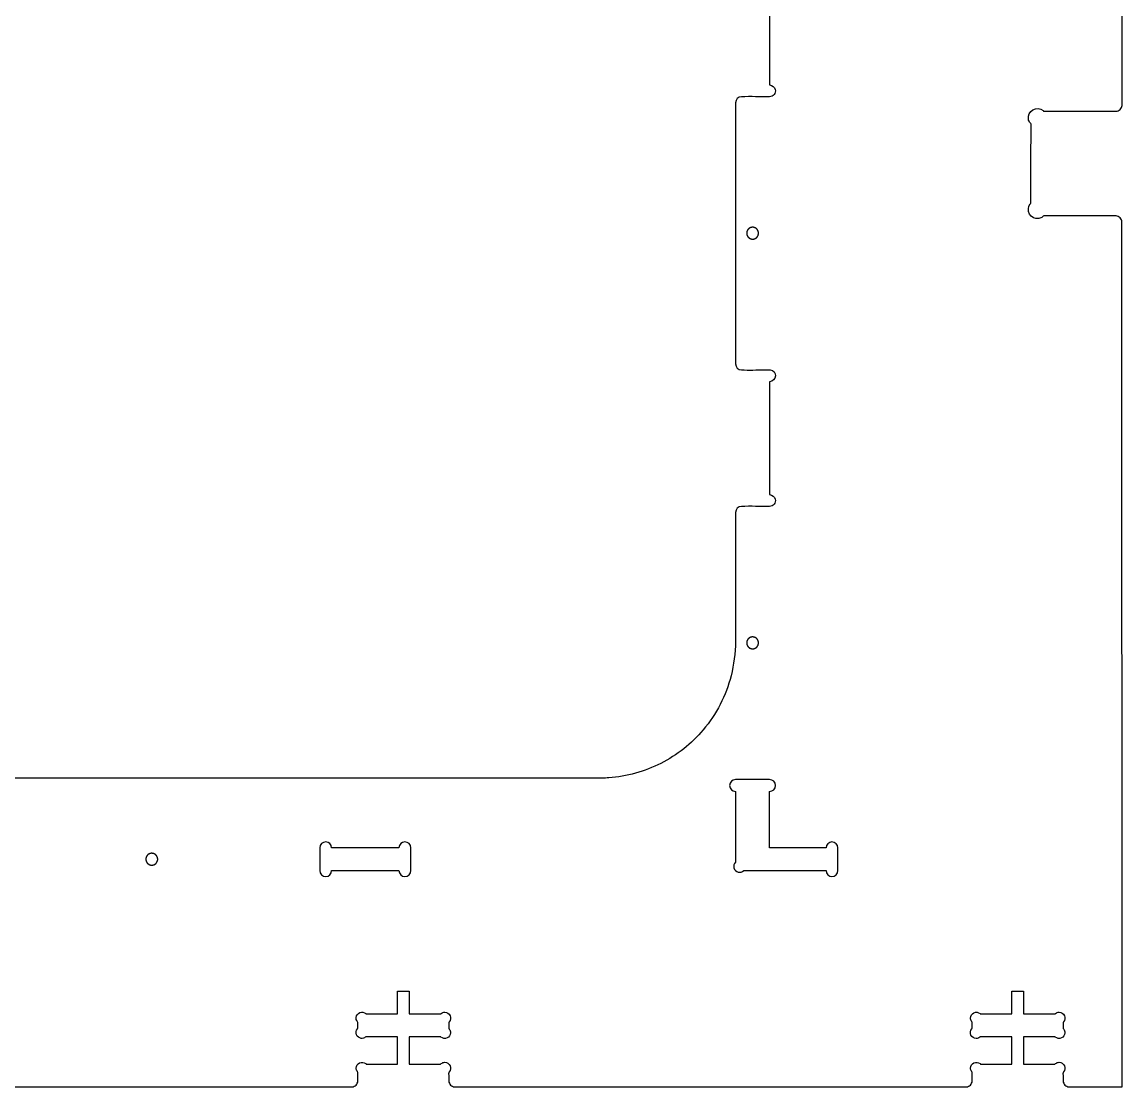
# Model space of a CAD drawing. Extents: x 1.2 to 94.3, y 0.6 to 47.4.
# Drawn here: x 70.11 to 94.28, y 0.61 to 24 of the extents above; entities that cross this region are included whole.
import ezdxf

# ---------------------------------------------------------------- set-up
doc = ezdxf.new("R2010")
doc.units = 0
doc.layers.add('SCREW_LOCATION_MARKERS', color=1, linetype='CONTINUOUS')
doc.layers.add('THRUCUT_ENDWALL', color=18, linetype='CONTINUOUS')

msp = doc.modelspace()

# ---------------------------------------------------------------- linework, layer by layer
at = {"layer": 'SCREW_LOCATION_MARKERS'}
for points in [[(86.161, 19.494), (86.16, 19.494), (86.158, 19.494), (86.157, 19.494), (86.155, 19.494), (86.154, 19.494), (86.152, 19.494), (86.151, 19.494), (86.149, 19.493), (86.148, 19.493), (86.147, 19.493), (86.145, 19.493), (86.144, 19.493), (86.142, 19.493), (86.141, 19.492), (86.139, 19.492), (86.138, 19.492), (86.136, 19.492), (86.134, 19.491), (86.133, 19.491), (86.131, 19.491), (86.13, 19.49), (86.128, 19.49), (86.127, 19.489), (86.125, 19.489), (86.124, 19.489), (86.122, 19.488), (86.121, 19.488), (86.119, 19.487), (86.118, 19.487), (86.116, 19.486), (86.115, 19.485), (86.113, 19.485), (86.112, 19.484), (86.11, 19.484), (86.109, 19.483), (86.107, 19.482), (86.106, 19.482), (86.105, 19.481), (86.104, 19.481), (86.104, 19.481), (86.103, 19.48), (86.102, 19.48), (86.101, 19.479), (86.101, 19.479), (86.1, 19.479), (86.099, 19.478), (86.099, 19.478), (86.098, 19.478), (86.097, 19.477), (86.096, 19.477), (86.096, 19.476), (86.095, 19.476), (86.094, 19.475), (86.094, 19.475), (86.093, 19.475), (86.092, 19.474), (86.091, 19.474), (86.091, 19.473), (86.09, 19.473), (86.089, 19.472), (86.089, 19.472), (86.088, 19.471), (86.087, 19.471), (86.087, 19.47), (86.086, 19.47), (86.085, 19.469), (86.085, 19.469), (86.084, 19.469), (86.083, 19.468), (86.083, 19.468), (86.082, 19.467), (86.081, 19.466), (86.081, 19.466), (86.08, 19.465), (86.079, 19.465), (86.079, 19.464), (86.078, 19.464), (86.077, 19.463), (86.077, 19.463), (86.076, 19.462), (86.075, 19.462), (86.075, 19.461), (86.074, 19.461), (86.074, 19.46), (86.073, 19.459), (86.072, 19.459), (86.072, 19.458), (86.071, 19.458), (86.07, 19.457), (86.07, 19.457), (86.069, 19.456), (86.069, 19.455), (86.068, 19.455), (86.067, 19.454), (86.067, 19.454), (86.066, 19.453), (86.066, 19.452), (86.065, 19.452), (86.065, 19.451), (86.064, 19.45), (86.063, 19.45), (86.063, 19.449), (86.062, 19.449), (86.062, 19.448), (86.061, 19.447), (86.061, 19.447), (86.06, 19.446), (86.06, 19.445), (86.059, 19.445), (86.059, 19.444), (86.058, 19.443), (86.058, 19.443), (86.057, 19.442), (86.057, 19.441), (86.056, 19.441), (86.056, 19.44), (86.055, 19.439), (86.055, 19.439), (86.054, 19.438), (86.054, 19.437), (86.053, 19.437), (86.053, 19.436), (86.052, 19.435), (86.052, 19.434), (86.051, 19.434), (86.051, 19.433), (86.051, 19.432), (86.05, 19.432), (86.05, 19.431), (86.049, 19.43), (86.049, 19.429), (86.048, 19.429), (86.048, 19.428), (86.048, 19.427), (86.047, 19.427), (86.047, 19.426), (86.046, 19.425), (86.046, 19.424), (86.046, 19.424), (86.045, 19.423), (86.045, 19.422), (86.045, 19.422), (86.044, 19.421), (86.044, 19.42), (86.044, 19.419), (86.043, 19.418), (86.042, 19.416), (86.042, 19.415), (86.041, 19.413), (86.04, 19.412), (86.04, 19.41), (86.039, 19.409), (86.039, 19.407), (86.038, 19.406), (86.038, 19.404), (86.037, 19.403), (86.037, 19.401), (86.036, 19.4), (86.036, 19.398), (86.035, 19.397), (86.035, 19.395), (86.035, 19.394), (86.034, 19.392), (86.034, 19.391), (86.034, 19.389), (86.033, 19.388), (86.033, 19.386), (86.033, 19.385), (86.033, 19.383), (86.032, 19.382), (86.032, 19.38), (86.032, 19.379), (86.032, 19.377), (86.032, 19.376), (86.032, 19.374), (86.031, 19.373), (86.031, 19.371), (86.031, 19.37), (86.031, 19.368), (86.031, 19.367), (86.031, 19.365), (86.031, 19.364), (86.031, 19.363), (86.031, 19.361), (86.031, 19.36), (86.031, 19.358), (86.031, 19.357), (86.031, 19.355), (86.032, 19.354), (86.032, 19.352), (86.032, 19.351), (86.032, 19.349), (86.032, 19.348), (86.032, 19.346), (86.033, 19.345), (86.033, 19.343), (86.033, 19.342), (86.033, 19.34), (86.034, 19.339), (86.034, 19.337), (86.034, 19.336), (86.035, 19.334), (86.035, 19.333), (86.035, 19.331), (86.036, 19.33), (86.036, 19.328), (86.037, 19.327), (86.037, 19.325), (86.038, 19.324), (86.038, 19.322), (86.039, 19.321), (86.039, 19.319), (86.04, 19.318), (86.04, 19.316), (86.041, 19.315), (86.042, 19.313), (86.042, 19.312), (86.043, 19.31), (86.044, 19.309), (86.044, 19.308), (86.044, 19.307), (86.045, 19.306), (86.045, 19.306), (86.045, 19.305), (86.046, 19.304), (86.046, 19.304), (86.046, 19.303), (86.047, 19.302), (86.047, 19.301), (86.048, 19.301), (86.048, 19.3), (86.048, 19.299), (86.049, 19.299), (86.049, 19.298), (86.05, 19.297), (86.05, 19.296), (86.051, 19.296), (86.051, 19.295), (86.051, 19.294), (86.052, 19.294), (86.052, 19.293), (86.053, 19.292), (86.053, 19.291), (86.054, 19.291), (86.054, 19.29), (86.055, 19.289), (86.055, 19.289), (86.056, 19.288), (86.056, 19.287), (86.057, 19.287), (86.057, 19.286), (86.058, 19.285), (86.058, 19.285), (86.059, 19.284), (86.059, 19.283), (86.06, 19.283), (86.06, 19.282), (86.061, 19.281), (86.061, 19.281), (86.062, 19.28), (86.062, 19.279), (86.063, 19.279), (86.063, 19.278), (86.064, 19.278), (86.065, 19.277), (86.065, 19.276), (86.066, 19.276), (86.066, 19.275), (86.067, 19.274), (86.067, 19.274), (86.068, 19.273), (86.069, 19.273), (86.069, 19.272), (86.07, 19.271), (86.07, 19.271), (86.071, 19.27), (86.072, 19.27), (86.072, 19.269), (86.073, 19.269), (86.074, 19.268), (86.074, 19.267), (86.075, 19.267), (86.075, 19.266), (86.076, 19.266), (86.077, 19.265), (86.077, 19.265), (86.078, 19.264), (86.079, 19.264), (86.079, 19.263), (86.08, 19.263), (86.081, 19.262), (86.081, 19.261), (86.082, 19.261), (86.083, 19.26), (86.083, 19.26), (86.084, 19.259), (86.085, 19.259), (86.085, 19.258), (86.086, 19.258), (86.087, 19.258), (86.087, 19.257), (86.088, 19.257), (86.089, 19.256), (86.089, 19.256), (86.09, 19.255), (86.091, 19.255), (86.091, 19.254), (86.092, 19.254), (86.093, 19.253), (86.094, 19.253), (86.094, 19.253), (86.095, 19.252), (86.096, 19.252), (86.096, 19.251), (86.097, 19.251), (86.098, 19.25), (86.099, 19.25), (86.099, 19.25), (86.1, 19.249), (86.101, 19.249), (86.101, 19.249), (86.102, 19.248), (86.103, 19.248), (86.104, 19.247), (86.104, 19.247), (86.105, 19.247), (86.106, 19.246), (86.107, 19.246), (86.109, 19.245), (86.11, 19.244), (86.112, 19.244), (86.113, 19.243), (86.115, 19.243), (86.116, 19.242), (86.118, 19.241), (86.119, 19.241), (86.121, 19.24), (86.122, 19.24), (86.124, 19.239), (86.125, 19.239), (86.127, 19.239), (86.128, 19.238), (86.13, 19.238), (86.131, 19.237), (86.133, 19.237), (86.134, 19.237), (86.136, 19.236), (86.138, 19.236), (86.139, 19.236), (86.141, 19.236), (86.142, 19.235), (86.144, 19.235), (86.145, 19.235), (86.147, 19.235), (86.148, 19.235), (86.149, 19.235), (86.151, 19.234), (86.152, 19.234), (86.154, 19.234), (86.155, 19.234), (86.157, 19.234), (86.158, 19.234), (86.16, 19.234), (86.161, 19.234), (86.163, 19.234), (86.164, 19.234), (86.166, 19.234), (86.167, 19.234), (86.168, 19.234), (86.17, 19.234), (86.171, 19.234), (86.173, 19.235), (86.174, 19.235), (86.176, 19.235), (86.177, 19.235), (86.179, 19.235), (86.18, 19.235), (86.182, 19.236), (86.183, 19.236), (86.185, 19.236), (86.186, 19.236), (86.188, 19.237), (86.189, 19.237), (86.191, 19.237), (86.192, 19.238), (86.194, 19.238), (86.195, 19.239), (86.197, 19.239), (86.198, 19.239), (86.2, 19.24), (86.201, 19.24), (86.203, 19.241), (86.205, 19.241), (86.206, 19.242), (86.208, 19.243), (86.209, 19.243), (86.211, 19.244), (86.212, 19.244), (86.214, 19.245), (86.215, 19.246), (86.216, 19.246), (86.217, 19.247), (86.218, 19.247), (86.219, 19.247), (86.219, 19.248), (86.22, 19.248), (86.221, 19.249), (86.222, 19.249), (86.222, 19.249), (86.223, 19.25), (86.224, 19.25), (86.225, 19.25), (86.225, 19.251), (86.226, 19.251), (86.227, 19.252), (86.227, 19.252), (86.228, 19.253), (86.229, 19.253), (86.229, 19.253), (86.23, 19.254), (86.231, 19.254), (86.232, 19.255), (86.232, 19.255), (86.233, 19.256), (86.234, 19.256), (86.234, 19.257), (86.235, 19.257), (86.236, 19.258), (86.236, 19.258), (86.237, 19.258), (86.238, 19.259), (86.238, 19.259), (86.239, 19.26), (86.24, 19.26), (86.24, 19.261), (86.241, 19.261), (86.242, 19.262), (86.242, 19.263), (86.243, 19.263), (86.244, 19.264), (86.244, 19.264), (86.245, 19.265), (86.246, 19.265), (86.246, 19.266), (86.247, 19.266), (86.248, 19.267), (86.248, 19.267), (86.249, 19.268), (86.249, 19.269), (86.25, 19.269), (86.251, 19.27), (86.251, 19.27), (86.252, 19.271), (86.252, 19.271), (86.253, 19.272), (86.254, 19.273), (86.254, 19.273), (86.255, 19.274), (86.255, 19.274), (86.256, 19.275), (86.257, 19.276), (86.257, 19.276), (86.258, 19.277), (86.258, 19.278), (86.259, 19.278), (86.259, 19.279), (86.26, 19.279), (86.26, 19.28), (86.261, 19.281), (86.262, 19.281), (86.262, 19.282), (86.263, 19.283), (86.263, 19.283), (86.264, 19.284), (86.264, 19.285), (86.265, 19.285), (86.265, 19.286), (86.266, 19.287), (86.266, 19.287), (86.267, 19.288), (86.267, 19.289), (86.268, 19.289), (86.268, 19.29), (86.269, 19.291), (86.269, 19.291), (86.27, 19.292), (86.27, 19.293), (86.27, 19.294), (86.271, 19.294), (86.271, 19.295), (86.272, 19.296), (86.272, 19.296), (86.273, 19.297), (86.273, 19.298), (86.273, 19.299), (86.274, 19.299), (86.274, 19.3), (86.275, 19.301), (86.275, 19.301), (86.275, 19.302), (86.276, 19.303), (86.276, 19.304), (86.277, 19.304), (86.277, 19.305), (86.277, 19.306), (86.278, 19.306), (86.278, 19.307), (86.278, 19.308), (86.279, 19.309), (86.28, 19.31), (86.28, 19.312), (86.281, 19.313), (86.281, 19.315), (86.282, 19.316), (86.283, 19.318), (86.283, 19.319), (86.284, 19.321), (86.284, 19.322), (86.285, 19.324), (86.285, 19.325), (86.286, 19.327), (86.286, 19.328), (86.287, 19.33), (86.287, 19.331), (86.287, 19.333), (86.288, 19.334), (86.288, 19.336), (86.288, 19.337), (86.289, 19.339), (86.289, 19.34), (86.289, 19.342), (86.29, 19.343), (86.29, 19.345), (86.29, 19.346), (86.29, 19.348), (86.29, 19.349), (86.29, 19.351), (86.291, 19.352), (86.291, 19.354), (86.291, 19.355), (86.291, 19.357), (86.291, 19.358), (86.291, 19.36), (86.291, 19.361), (86.291, 19.363), (86.291, 19.364), (86.291, 19.365), (86.291, 19.367), (86.291, 19.368), (86.291, 19.37), (86.291, 19.371), (86.291, 19.373), (86.291, 19.374), (86.291, 19.376), (86.29, 19.377), (86.29, 19.379), (86.29, 19.38), (86.29, 19.382), (86.29, 19.383), (86.29, 19.385), (86.289, 19.386), (86.289, 19.388), (86.289, 19.389), (86.288, 19.391), (86.288, 19.392), (86.288, 19.394), (86.287, 19.395), (86.287, 19.397), (86.287, 19.398), (86.286, 19.4), (86.286, 19.401), (86.285, 19.403), (86.285, 19.404), (86.284, 19.406), (86.284, 19.407), (86.283, 19.409), (86.283, 19.41), (86.282, 19.412), (86.281, 19.413), (86.281, 19.415), (86.28, 19.416), (86.28, 19.418), (86.279, 19.419), (86.278, 19.42), (86.278, 19.421), (86.278, 19.422), (86.277, 19.422), (86.277, 19.423), (86.277, 19.424), (86.276, 19.424), (86.276, 19.425), (86.275, 19.426), (86.275, 19.427), (86.275, 19.427), (86.274, 19.428), (86.274, 19.429), (86.273, 19.429), (86.273, 19.43), (86.273, 19.431), (86.272, 19.432), (86.272, 19.432), (86.271, 19.433), (86.271, 19.434), (86.27, 19.434), (86.27, 19.435), (86.27, 19.436), (86.269, 19.437), (86.269, 19.437), (86.268, 19.438), (86.268, 19.439), (86.267, 19.439), (86.267, 19.44), (86.266, 19.441), (86.266, 19.441), (86.265, 19.442), (86.265, 19.443), (86.264, 19.443), (86.264, 19.444), (86.263, 19.445), (86.263, 19.445), (86.262, 19.446), (86.262, 19.447), (86.261, 19.447), (86.26, 19.448), (86.26, 19.449), (86.259, 19.449), (86.259, 19.45), (86.258, 19.45), (86.258, 19.451), (86.257, 19.452), (86.257, 19.452), (86.256, 19.453), (86.255, 19.454), (86.255, 19.454), (86.254, 19.455), (86.254, 19.455), (86.253, 19.456), (86.252, 19.457), (86.252, 19.457), (86.251, 19.458), (86.251, 19.458), (86.25, 19.459), (86.249, 19.459), (86.249, 19.46), (86.248, 19.461), (86.248, 19.461), (86.247, 19.462), (86.246, 19.462), (86.246, 19.463), (86.245, 19.463), (86.244, 19.464), (86.244, 19.464), (86.243, 19.465), (86.242, 19.465), (86.242, 19.466), (86.241, 19.466), (86.24, 19.467), (86.24, 19.468), (86.239, 19.468), (86.238, 19.469), (86.238, 19.469), (86.237, 19.469), (86.236, 19.47), (86.236, 19.47), (86.235, 19.471), (86.234, 19.471), (86.234, 19.472), (86.233, 19.472), (86.232, 19.473), (86.232, 19.473), (86.231, 19.474), (86.23, 19.474), (86.229, 19.475), (86.229, 19.475), (86.228, 19.475), (86.227, 19.476), (86.227, 19.476), (86.226, 19.477), (86.225, 19.477), (86.225, 19.478), (86.224, 19.478), (86.223, 19.478), (86.222, 19.479), (86.222, 19.479), (86.221, 19.479), (86.22, 19.48), (86.219, 19.48), (86.219, 19.481), (86.218, 19.481), (86.217, 19.481), (86.216, 19.482), (86.215, 19.482), (86.214, 19.483), (86.212, 19.484), (86.211, 19.484), (86.209, 19.485), (86.208, 19.485), (86.206, 19.486), (86.205, 19.487), (86.203, 19.487), (86.201, 19.488), (86.2, 19.488), (86.198, 19.489), (86.197, 19.489), (86.195, 19.489), (86.194, 19.49), (86.192, 19.49), (86.191, 19.491), (86.189, 19.491), (86.188, 19.491), (86.186, 19.492), (86.185, 19.492), (86.183, 19.492), (86.182, 19.492), (86.18, 19.493), (86.179, 19.493), (86.177, 19.493), (86.176, 19.493), (86.174, 19.493), (86.173, 19.493), (86.171, 19.494), (86.17, 19.494), (86.168, 19.494), (86.167, 19.494), (86.166, 19.494), (86.164, 19.494), (86.163, 19.494)], [(86.161, 10.496), (86.16, 10.496), (86.158, 10.496), (86.157, 10.496), (86.155, 10.496), (86.154, 10.495), (86.152, 10.495), (86.151, 10.495), (86.149, 10.495), (86.148, 10.495), (86.147, 10.495), (86.145, 10.495), (86.144, 10.494), (86.142, 10.494), (86.141, 10.494), (86.139, 10.494), (86.138, 10.493), (86.136, 10.493), (86.134, 10.493), (86.133, 10.493), (86.131, 10.492), (86.13, 10.492), (86.128, 10.491), (86.127, 10.491), (86.125, 10.491), (86.124, 10.49), (86.122, 10.49), (86.121, 10.489), (86.119, 10.489), (86.118, 10.488), (86.116, 10.488), (86.115, 10.487), (86.113, 10.487), (86.112, 10.486), (86.11, 10.485), (86.109, 10.485), (86.107, 10.484), (86.106, 10.483), (86.105, 10.483), (86.104, 10.483), (86.104, 10.482), (86.103, 10.482), (86.102, 10.482), (86.101, 10.481), (86.101, 10.481), (86.1, 10.48), (86.099, 10.48), (86.099, 10.48), (86.098, 10.479), (86.097, 10.479), (86.096, 10.478), (86.096, 10.478), (86.095, 10.478), (86.094, 10.477), (86.094, 10.477), (86.093, 10.476), (86.092, 10.476), (86.091, 10.475), (86.091, 10.475), (86.09, 10.474), (86.089, 10.474), (86.089, 10.474), (86.088, 10.473), (86.087, 10.473), (86.087, 10.472), (86.086, 10.472), (86.085, 10.471), (86.085, 10.471), (86.084, 10.47), (86.083, 10.47), (86.083, 10.469), (86.082, 10.469), (86.081, 10.468), (86.081, 10.468), (86.08, 10.467), (86.079, 10.467), (86.079, 10.466), (86.078, 10.466), (86.077, 10.465), (86.077, 10.464), (86.076, 10.464), (86.075, 10.463), (86.075, 10.463), (86.074, 10.462), (86.074, 10.462), (86.073, 10.461), (86.072, 10.46), (86.072, 10.46), (86.071, 10.459), (86.07, 10.459), (86.07, 10.458), (86.069, 10.458), (86.069, 10.457), (86.068, 10.456), (86.067, 10.456), (86.067, 10.455), (86.066, 10.455), (86.066, 10.454), (86.065, 10.453), (86.065, 10.453), (86.064, 10.452), (86.063, 10.451), (86.063, 10.451), (86.062, 10.45), (86.062, 10.45), (86.061, 10.449), (86.061, 10.448), (86.06, 10.448), (86.06, 10.447), (86.059, 10.446), (86.059, 10.446), (86.058, 10.445), (86.058, 10.444), (86.057, 10.444), (86.057, 10.443), (86.056, 10.442), (86.056, 10.442), (86.055, 10.441), (86.055, 10.44), (86.054, 10.44), (86.054, 10.439), (86.053, 10.438), (86.053, 10.437), (86.052, 10.437), (86.052, 10.436), (86.051, 10.435), (86.051, 10.435), (86.051, 10.434), (86.05, 10.433), (86.05, 10.433), (86.049, 10.432), (86.049, 10.431), (86.048, 10.43), (86.048, 10.43), (86.048, 10.429), (86.047, 10.428), (86.047, 10.428), (86.046, 10.427), (86.046, 10.426), (86.046, 10.425), (86.045, 10.425), (86.045, 10.424), (86.045, 10.423), (86.044, 10.422), (86.044, 10.422), (86.044, 10.421), (86.043, 10.419), (86.042, 10.418), (86.042, 10.416), (86.041, 10.415), (86.04, 10.414), (86.04, 10.412), (86.039, 10.41), (86.039, 10.409), (86.038, 10.407), (86.038, 10.406), (86.037, 10.404), (86.037, 10.403), (86.036, 10.401), (86.036, 10.4), (86.035, 10.398), (86.035, 10.397), (86.035, 10.395), (86.034, 10.394), (86.034, 10.392), (86.034, 10.391), (86.033, 10.389), (86.033, 10.388), (86.033, 10.386), (86.033, 10.385), (86.032, 10.383), (86.032, 10.382), (86.032, 10.38), (86.032, 10.379), (86.032, 10.377), (86.032, 10.376), (86.031, 10.374), (86.031, 10.373), (86.031, 10.371), (86.031, 10.37), (86.031, 10.369), (86.031, 10.367), (86.031, 10.366), (86.031, 10.364), (86.031, 10.363), (86.031, 10.361), (86.031, 10.36), (86.031, 10.358), (86.031, 10.357), (86.032, 10.355), (86.032, 10.354), (86.032, 10.352), (86.032, 10.351), (86.032, 10.35), (86.032, 10.348), (86.033, 10.347), (86.033, 10.345), (86.033, 10.344), (86.033, 10.342), (86.034, 10.34), (86.034, 10.339), (86.034, 10.337), (86.035, 10.336), (86.035, 10.334), (86.035, 10.333), (86.036, 10.331), (86.036, 10.33), (86.037, 10.328), (86.037, 10.327), (86.038, 10.325), (86.038, 10.324), (86.039, 10.322), (86.039, 10.321), (86.04, 10.319), (86.04, 10.318), (86.041, 10.316), (86.042, 10.315), (86.042, 10.313), (86.043, 10.312), (86.044, 10.31), (86.044, 10.31), (86.044, 10.309), (86.045, 10.308), (86.045, 10.307), (86.045, 10.307), (86.046, 10.306), (86.046, 10.305), (86.046, 10.304), (86.047, 10.304), (86.047, 10.303), (86.048, 10.302), (86.048, 10.302), (86.048, 10.301), (86.049, 10.3), (86.049, 10.299), (86.05, 10.299), (86.05, 10.298), (86.051, 10.297), (86.051, 10.297), (86.051, 10.296), (86.052, 10.295), (86.052, 10.295), (86.053, 10.294), (86.053, 10.293), (86.054, 10.292), (86.054, 10.292), (86.055, 10.291), (86.055, 10.29), (86.056, 10.29), (86.056, 10.289), (86.057, 10.288), (86.057, 10.288), (86.058, 10.287), (86.058, 10.286), (86.059, 10.286), (86.059, 10.285), (86.06, 10.284), (86.06, 10.284), (86.061, 10.283), (86.061, 10.282), (86.062, 10.282), (86.062, 10.281), (86.063, 10.28), (86.063, 10.28), (86.064, 10.279), (86.065, 10.279), (86.065, 10.278), (86.066, 10.277), (86.066, 10.277), (86.067, 10.276), (86.067, 10.276), (86.068, 10.275), (86.069, 10.274), (86.069, 10.274), (86.07, 10.273), (86.07, 10.273), (86.071, 10.272), (86.072, 10.271), (86.072, 10.271), (86.073, 10.27), (86.074, 10.27), (86.074, 10.269), (86.075, 10.269), (86.075, 10.268), (86.076, 10.267), (86.077, 10.267), (86.077, 10.266), (86.078, 10.266), (86.079, 10.265), (86.079, 10.265), (86.08, 10.264), (86.081, 10.264), (86.081, 10.263), (86.082, 10.263), (86.083, 10.262), (86.083, 10.262), (86.084, 10.261), (86.085, 10.261), (86.085, 10.26), (86.086, 10.26), (86.087, 10.259), (86.087, 10.259), (86.088, 10.258), (86.089, 10.258), (86.089, 10.257), (86.09, 10.257), (86.091, 10.256), (86.091, 10.256), (86.092, 10.255), (86.093, 10.255), (86.094, 10.255), (86.094, 10.254), (86.095, 10.254), (86.096, 10.253), (86.096, 10.253), (86.097, 10.253), (86.098, 10.252), (86.099, 10.252), (86.099, 10.251), (86.1, 10.251), (86.101, 10.251), (86.101, 10.25), (86.102, 10.25), (86.103, 10.249), (86.104, 10.249), (86.104, 10.249), (86.105, 10.248), (86.106, 10.248), (86.107, 10.247), (86.109, 10.247), (86.11, 10.246), (86.112, 10.245), (86.113, 10.245), (86.115, 10.244), (86.116, 10.244), (86.118, 10.243), (86.119, 10.243), (86.121, 10.242), (86.122, 10.242), (86.124, 10.241), (86.125, 10.241), (86.127, 10.24), (86.128, 10.24), (86.13, 10.239), (86.131, 10.239), (86.133, 10.239), (86.134, 10.238), (86.136, 10.238), (86.138, 10.238), (86.139, 10.238), (86.141, 10.237), (86.142, 10.237), (86.144, 10.237), (86.145, 10.237), (86.147, 10.236), (86.148, 10.236), (86.149, 10.236), (86.151, 10.236), (86.152, 10.236), (86.154, 10.236), (86.155, 10.236), (86.157, 10.236), (86.158, 10.236), (86.16, 10.236), (86.161, 10.236), (86.163, 10.236), (86.164, 10.236), (86.166, 10.236), (86.167, 10.236), (86.168, 10.236), (86.17, 10.236), (86.171, 10.236), (86.173, 10.236), (86.174, 10.236), (86.176, 10.236), (86.177, 10.237), (86.179, 10.237), (86.18, 10.237), (86.182, 10.237), (86.183, 10.238), (86.185, 10.238), (86.186, 10.238), (86.188, 10.238), (86.189, 10.239), (86.191, 10.239), (86.192, 10.239), (86.194, 10.24), (86.195, 10.24), (86.197, 10.241), (86.198, 10.241), (86.2, 10.242), (86.201, 10.242), (86.203, 10.243), (86.205, 10.243), (86.206, 10.244), (86.208, 10.244), (86.209, 10.245), (86.211, 10.245), (86.212, 10.246), (86.214, 10.247), (86.215, 10.247), (86.216, 10.248), (86.217, 10.248), (86.218, 10.249), (86.219, 10.249), (86.219, 10.249), (86.22, 10.25), (86.221, 10.25), (86.222, 10.251), (86.222, 10.251), (86.223, 10.251), (86.224, 10.252), (86.225, 10.252), (86.225, 10.253), (86.226, 10.253), (86.227, 10.253), (86.227, 10.254), (86.228, 10.254), (86.229, 10.255), (86.229, 10.255), (86.23, 10.255), (86.231, 10.256), (86.232, 10.256), (86.232, 10.257), (86.233, 10.257), (86.234, 10.258), (86.234, 10.258), (86.235, 10.259), (86.236, 10.259), (86.236, 10.26), (86.237, 10.26), (86.238, 10.261), (86.238, 10.261), (86.239, 10.262), (86.24, 10.262), (86.24, 10.263), (86.241, 10.263), (86.242, 10.264), (86.242, 10.264), (86.243, 10.265), (86.244, 10.265), (86.244, 10.266), (86.245, 10.266), (86.246, 10.267), (86.246, 10.267), (86.247, 10.268), (86.248, 10.269), (86.248, 10.269), (86.249, 10.27), (86.249, 10.27), (86.25, 10.271), (86.251, 10.271), (86.251, 10.272), (86.252, 10.273), (86.252, 10.273), (86.253, 10.274), (86.254, 10.274), (86.254, 10.275), (86.255, 10.276), (86.255, 10.276), (86.256, 10.277), (86.257, 10.277), (86.257, 10.278), (86.258, 10.279), (86.258, 10.279), (86.259, 10.28), (86.259, 10.28), (86.26, 10.281), (86.26, 10.282), (86.261, 10.282), (86.262, 10.283), (86.262, 10.284), (86.263, 10.284), (86.263, 10.285), (86.264, 10.286), (86.264, 10.286), (86.265, 10.287), (86.265, 10.288), (86.266, 10.288), (86.266, 10.289), (86.267, 10.29), (86.267, 10.29), (86.268, 10.291), (86.268, 10.292), (86.269, 10.292), (86.269, 10.293), (86.27, 10.294), (86.27, 10.295), (86.27, 10.295), (86.271, 10.296), (86.271, 10.297), (86.272, 10.297), (86.272, 10.298), (86.273, 10.299), (86.273, 10.299), (86.273, 10.3), (86.274, 10.301), (86.274, 10.302), (86.275, 10.302), (86.275, 10.303), (86.275, 10.304), (86.276, 10.304), (86.276, 10.305), (86.277, 10.306), (86.277, 10.307), (86.277, 10.307), (86.278, 10.308), (86.278, 10.309), (86.278, 10.31), (86.279, 10.31), (86.28, 10.312), (86.28, 10.313), (86.281, 10.315), (86.281, 10.316), (86.282, 10.318), (86.283, 10.319), (86.283, 10.321), (86.284, 10.322), (86.284, 10.324), (86.285, 10.325), (86.285, 10.327), (86.286, 10.328), (86.286, 10.33), (86.287, 10.331), (86.287, 10.333), (86.287, 10.334), (86.288, 10.336), (86.288, 10.337), (86.288, 10.339), (86.289, 10.34), (86.289, 10.342), (86.289, 10.344), (86.29, 10.345), (86.29, 10.347), (86.29, 10.348), (86.29, 10.35), (86.29, 10.351), (86.29, 10.352), (86.291, 10.354), (86.291, 10.355), (86.291, 10.357), (86.291, 10.358), (86.291, 10.36), (86.291, 10.361), (86.291, 10.363), (86.291, 10.364), (86.291, 10.366), (86.291, 10.367), (86.291, 10.369), (86.291, 10.37), (86.291, 10.371), (86.291, 10.373), (86.291, 10.374), (86.291, 10.376), (86.291, 10.377), (86.29, 10.379), (86.29, 10.38), (86.29, 10.382), (86.29, 10.383), (86.29, 10.385), (86.29, 10.386), (86.289, 10.388), (86.289, 10.389), (86.289, 10.391), (86.288, 10.392), (86.288, 10.394), (86.288, 10.395), (86.287, 10.397), (86.287, 10.398), (86.287, 10.4), (86.286, 10.401), (86.286, 10.403), (86.285, 10.404), (86.285, 10.406), (86.284, 10.407), (86.284, 10.409), (86.283, 10.41), (86.283, 10.412), (86.282, 10.414), (86.281, 10.415), (86.281, 10.416), (86.28, 10.418), (86.28, 10.419), (86.279, 10.421), (86.278, 10.422), (86.278, 10.422), (86.278, 10.423), (86.277, 10.424), (86.277, 10.425), (86.277, 10.425), (86.276, 10.426), (86.276, 10.427), (86.275, 10.428), (86.275, 10.428), (86.275, 10.429), (86.274, 10.43), (86.274, 10.43), (86.273, 10.431), (86.273, 10.432), (86.273, 10.433), (86.272, 10.433), (86.272, 10.434), (86.271, 10.435), (86.271, 10.435), (86.27, 10.436), (86.27, 10.437), (86.27, 10.437), (86.269, 10.438), (86.269, 10.439), (86.268, 10.44), (86.268, 10.44), (86.267, 10.441), (86.267, 10.442), (86.266, 10.442), (86.266, 10.443), (86.265, 10.444), (86.265, 10.444), (86.264, 10.445), (86.264, 10.446), (86.263, 10.446), (86.263, 10.447), (86.262, 10.448), (86.262, 10.448), (86.261, 10.449), (86.26, 10.45), (86.26, 10.45), (86.259, 10.451), (86.259, 10.451), (86.258, 10.452), (86.258, 10.453), (86.257, 10.453), (86.257, 10.454), (86.256, 10.455), (86.255, 10.455), (86.255, 10.456), (86.254, 10.456), (86.254, 10.457), (86.253, 10.458), (86.252, 10.458), (86.252, 10.459), (86.251, 10.459), (86.251, 10.46), (86.25, 10.46), (86.249, 10.461), (86.249, 10.462), (86.248, 10.462), (86.248, 10.463), (86.247, 10.463), (86.246, 10.464), (86.246, 10.464), (86.245, 10.465), (86.244, 10.466), (86.244, 10.466), (86.243, 10.467), (86.242, 10.467), (86.242, 10.468), (86.241, 10.468), (86.24, 10.469), (86.24, 10.469), (86.239, 10.47), (86.238, 10.47), (86.238, 10.471), (86.237, 10.471), (86.236, 10.472), (86.236, 10.472), (86.235, 10.473), (86.234, 10.473), (86.234, 10.474), (86.233, 10.474), (86.232, 10.474), (86.232, 10.475), (86.231, 10.475), (86.23, 10.476), (86.229, 10.476), (86.229, 10.477), (86.228, 10.477), (86.227, 10.478), (86.227, 10.478), (86.226, 10.478), (86.225, 10.479), (86.225, 10.479), (86.224, 10.48), (86.223, 10.48), (86.222, 10.48), (86.222, 10.481), (86.221, 10.481), (86.22, 10.482), (86.219, 10.482), (86.219, 10.482), (86.218, 10.483), (86.217, 10.483), (86.216, 10.483), (86.215, 10.484), (86.214, 10.485), (86.212, 10.485), (86.211, 10.486), (86.209, 10.487), (86.208, 10.487), (86.206, 10.488), (86.205, 10.488), (86.203, 10.489), (86.201, 10.489), (86.2, 10.49), (86.198, 10.49), (86.197, 10.491), (86.195, 10.491), (86.194, 10.491), (86.192, 10.492), (86.191, 10.492), (86.189, 10.493), (86.188, 10.493), (86.186, 10.493), (86.185, 10.493), (86.183, 10.494), (86.182, 10.494), (86.18, 10.494), (86.179, 10.494), (86.177, 10.495), (86.176, 10.495), (86.174, 10.495), (86.173, 10.495), (86.171, 10.495), (86.17, 10.495), (86.168, 10.495), (86.167, 10.496), (86.166, 10.496), (86.164, 10.496), (86.163, 10.496)], [(72.959, 5.744), (72.957, 5.744), (72.956, 5.744), (72.954, 5.744), (72.953, 5.744), (72.951, 5.744), (72.95, 5.744), (72.948, 5.744), (72.947, 5.744), (72.945, 5.743), (72.944, 5.743), (72.943, 5.743), (72.941, 5.743), (72.94, 5.743), (72.938, 5.742), (72.936, 5.742), (72.935, 5.742), (72.933, 5.742), (72.932, 5.741), (72.93, 5.741), (72.929, 5.741), (72.927, 5.74), (72.926, 5.74), (72.924, 5.739), (72.923, 5.739), (72.921, 5.739), (72.92, 5.738), (72.918, 5.738), (72.917, 5.737), (72.915, 5.737), (72.914, 5.736), (72.912, 5.735), (72.911, 5.735), (72.909, 5.734), (72.908, 5.734), (72.906, 5.733), (72.905, 5.732), (72.903, 5.732), (72.903, 5.731), (72.902, 5.731), (72.901, 5.731), (72.9, 5.73), (72.9, 5.73), (72.899, 5.73), (72.898, 5.729), (72.897, 5.729), (72.897, 5.728), (72.896, 5.728), (72.895, 5.728), (72.895, 5.727), (72.894, 5.727), (72.893, 5.726), (72.892, 5.726), (72.892, 5.725), (72.891, 5.725), (72.89, 5.725), (72.89, 5.724), (72.889, 5.724), (72.888, 5.723), (72.888, 5.723), (72.887, 5.722), (72.886, 5.722), (72.885, 5.721), (72.885, 5.721), (72.884, 5.721), (72.883, 5.72), (72.883, 5.72), (72.882, 5.719), (72.881, 5.719), (72.881, 5.718), (72.88, 5.718), (72.879, 5.717), (72.879, 5.717), (72.878, 5.716), (72.877, 5.715), (72.877, 5.715), (72.876, 5.714), (72.875, 5.714), (72.875, 5.713), (72.874, 5.713), (72.873, 5.712), (72.873, 5.712), (72.872, 5.711), (72.872, 5.711), (72.871, 5.71), (72.87, 5.709), (72.87, 5.709), (72.869, 5.708), (72.869, 5.708), (72.868, 5.707), (72.867, 5.707), (72.867, 5.706), (72.866, 5.705), (72.866, 5.705), (72.865, 5.704), (72.864, 5.704), (72.864, 5.703), (72.863, 5.702), (72.863, 5.702), (72.862, 5.701), (72.862, 5.7), (72.861, 5.7), (72.86, 5.699), (72.86, 5.699), (72.859, 5.698), (72.859, 5.697), (72.858, 5.697), (72.858, 5.696), (72.857, 5.695), (72.857, 5.695), (72.856, 5.694), (72.856, 5.693), (72.855, 5.693), (72.855, 5.692), (72.854, 5.691), (72.854, 5.691), (72.853, 5.69), (72.853, 5.689), (72.852, 5.689), (72.852, 5.688), (72.851, 5.687), (72.851, 5.687), (72.85, 5.686), (72.85, 5.685), (72.849, 5.684), (72.849, 5.684), (72.848, 5.683), (72.848, 5.682), (72.848, 5.682), (72.847, 5.681), (72.847, 5.68), (72.846, 5.68), (72.846, 5.679), (72.846, 5.678), (72.845, 5.677), (72.845, 5.677), (72.844, 5.676), (72.844, 5.675), (72.844, 5.674), (72.843, 5.674), (72.843, 5.673), (72.842, 5.672), (72.842, 5.672), (72.842, 5.671), (72.841, 5.67), (72.841, 5.669), (72.84, 5.668), (72.84, 5.666), (72.839, 5.665), (72.838, 5.663), (72.838, 5.662), (72.837, 5.66), (72.837, 5.659), (72.836, 5.657), (72.836, 5.656), (72.835, 5.654), (72.835, 5.653), (72.834, 5.651), (72.834, 5.65), (72.833, 5.648), (72.833, 5.647), (72.832, 5.645), (72.832, 5.644), (72.832, 5.642), (72.831, 5.641), (72.831, 5.639), (72.831, 5.638), (72.831, 5.636), (72.83, 5.635), (72.83, 5.633), (72.83, 5.632), (72.83, 5.63), (72.829, 5.629), (72.829, 5.627), (72.829, 5.626), (72.829, 5.624), (72.829, 5.623), (72.829, 5.621), (72.829, 5.62), (72.829, 5.618), (72.829, 5.617), (72.829, 5.615), (72.829, 5.614), (72.829, 5.613), (72.829, 5.611), (72.829, 5.61), (72.829, 5.608), (72.829, 5.607), (72.829, 5.605), (72.829, 5.604), (72.829, 5.602), (72.829, 5.601), (72.829, 5.599), (72.83, 5.598), (72.83, 5.596), (72.83, 5.595), (72.83, 5.593), (72.831, 5.592), (72.831, 5.59), (72.831, 5.589), (72.831, 5.587), (72.832, 5.586), (72.832, 5.584), (72.832, 5.583), (72.833, 5.581), (72.833, 5.58), (72.834, 5.578), (72.834, 5.577), (72.835, 5.575), (72.835, 5.574), (72.836, 5.572), (72.836, 5.571), (72.837, 5.569), (72.837, 5.568), (72.838, 5.566), (72.838, 5.565), (72.839, 5.563), (72.84, 5.562), (72.84, 5.56), (72.841, 5.559), (72.841, 5.558), (72.842, 5.557), (72.842, 5.557), (72.842, 5.556), (72.843, 5.555), (72.843, 5.554), (72.844, 5.554), (72.844, 5.553), (72.844, 5.552), (72.845, 5.551), (72.845, 5.551), (72.846, 5.55), (72.846, 5.549), (72.846, 5.549), (72.847, 5.548), (72.847, 5.547), (72.848, 5.546), (72.848, 5.546), (72.848, 5.545), (72.849, 5.544), (72.849, 5.544), (72.85, 5.543), (72.85, 5.542), (72.851, 5.542), (72.851, 5.541), (72.852, 5.54), (72.852, 5.539), (72.853, 5.539), (72.853, 5.538), (72.854, 5.537), (72.854, 5.537), (72.855, 5.536), (72.855, 5.535), (72.856, 5.535), (72.856, 5.534), (72.857, 5.533), (72.857, 5.533), (72.858, 5.532), (72.858, 5.531), (72.859, 5.531), (72.859, 5.53), (72.86, 5.53), (72.86, 5.529), (72.861, 5.528), (72.862, 5.528), (72.862, 5.527), (72.863, 5.526), (72.863, 5.526), (72.864, 5.525), (72.864, 5.525), (72.865, 5.524), (72.866, 5.523), (72.866, 5.523), (72.867, 5.522), (72.867, 5.522), (72.868, 5.521), (72.869, 5.52), (72.869, 5.52), (72.87, 5.519), (72.87, 5.519), (72.871, 5.518), (72.872, 5.517), (72.872, 5.517), (72.873, 5.516), (72.873, 5.516), (72.874, 5.515), (72.875, 5.515), (72.875, 5.514), (72.876, 5.514), (72.877, 5.513), (72.877, 5.513), (72.878, 5.512), (72.879, 5.512), (72.879, 5.511), (72.88, 5.511), (72.881, 5.51), (72.881, 5.51), (72.882, 5.509), (72.883, 5.509), (72.883, 5.508), (72.884, 5.508), (72.885, 5.507), (72.885, 5.507), (72.886, 5.506), (72.887, 5.506), (72.888, 5.505), (72.888, 5.505), (72.889, 5.504), (72.89, 5.504), (72.89, 5.503), (72.891, 5.503), (72.892, 5.503), (72.892, 5.502), (72.893, 5.502), (72.894, 5.501), (72.895, 5.501), (72.895, 5.501), (72.896, 5.5), (72.897, 5.5), (72.897, 5.499), (72.898, 5.499), (72.899, 5.499), (72.9, 5.498), (72.9, 5.498), (72.901, 5.497), (72.902, 5.497), (72.903, 5.497), (72.903, 5.496), (72.905, 5.496), (72.906, 5.495), (72.908, 5.494), (72.909, 5.494), (72.911, 5.493), (72.912, 5.493), (72.914, 5.492), (72.915, 5.491), (72.917, 5.491), (72.918, 5.49), (72.92, 5.49), (72.921, 5.489), (72.923, 5.489), (72.924, 5.489), (72.926, 5.488), (72.927, 5.488), (72.929, 5.487), (72.93, 5.487), (72.932, 5.487), (72.933, 5.486), (72.935, 5.486), (72.936, 5.486), (72.938, 5.486), (72.94, 5.485), (72.941, 5.485), (72.943, 5.485), (72.944, 5.485), (72.945, 5.485), (72.947, 5.485), (72.948, 5.484), (72.95, 5.484), (72.951, 5.484), (72.953, 5.484), (72.954, 5.484), (72.956, 5.484), (72.957, 5.484), (72.959, 5.484), (72.96, 5.484), (72.962, 5.484), (72.963, 5.484), (72.964, 5.484), (72.966, 5.484), (72.967, 5.484), (72.969, 5.484), (72.97, 5.485), (72.972, 5.485), (72.973, 5.485), (72.975, 5.485), (72.976, 5.485), (72.978, 5.485), (72.979, 5.486), (72.981, 5.486), (72.982, 5.486), (72.984, 5.486), (72.985, 5.487), (72.987, 5.487), (72.988, 5.487), (72.99, 5.488), (72.991, 5.488), (72.993, 5.489), (72.994, 5.489), (72.996, 5.489), (72.997, 5.49), (72.999, 5.49), (73, 5.491), (73.002, 5.491), (73.003, 5.492), (73.005, 5.493), (73.006, 5.493), (73.008, 5.494), (73.009, 5.494), (73.011, 5.495), (73.012, 5.496), (73.014, 5.496), (73.015, 5.497), (73.015, 5.497), (73.016, 5.497), (73.017, 5.498), (73.018, 5.498), (73.018, 5.499), (73.019, 5.499), (73.02, 5.499), (73.021, 5.5), (73.021, 5.5), (73.022, 5.501), (73.023, 5.501), (73.023, 5.501), (73.024, 5.502), (73.025, 5.502), (73.026, 5.503), (73.026, 5.503), (73.027, 5.503), (73.028, 5.504), (73.028, 5.504), (73.029, 5.505), (73.03, 5.505), (73.03, 5.506), (73.031, 5.506), (73.032, 5.507), (73.033, 5.507), (73.033, 5.508), (73.034, 5.508), (73.035, 5.509), (73.035, 5.509), (73.036, 5.51), (73.037, 5.51), (73.037, 5.511), (73.038, 5.511), (73.039, 5.512), (73.039, 5.512), (73.04, 5.513), (73.041, 5.513), (73.041, 5.514), (73.042, 5.514), (73.043, 5.515), (73.043, 5.515), (73.044, 5.516), (73.044, 5.516), (73.045, 5.517), (73.046, 5.517), (73.046, 5.518), (73.047, 5.519), (73.048, 5.519), (73.048, 5.52), (73.049, 5.52), (73.049, 5.521), (73.05, 5.522), (73.051, 5.522), (73.051, 5.523), (73.052, 5.523), (73.052, 5.524), (73.053, 5.525), (73.053, 5.525), (73.054, 5.526), (73.055, 5.526), (73.055, 5.527), (73.056, 5.528), (73.056, 5.528), (73.057, 5.529), (73.057, 5.53), (73.058, 5.53), (73.059, 5.531), (73.059, 5.531), (73.06, 5.532), (73.06, 5.533), (73.061, 5.533), (73.061, 5.534), (73.062, 5.535), (73.062, 5.535), (73.063, 5.536), (73.063, 5.537), (73.064, 5.537), (73.064, 5.538), (73.065, 5.539), (73.065, 5.539), (73.066, 5.54), (73.066, 5.541), (73.067, 5.542), (73.067, 5.542), (73.067, 5.543), (73.068, 5.544), (73.068, 5.544), (73.069, 5.545), (73.069, 5.546), (73.07, 5.546), (73.07, 5.547), (73.071, 5.548), (73.071, 5.549), (73.071, 5.549), (73.072, 5.55), (73.072, 5.551), (73.073, 5.551), (73.073, 5.552), (73.073, 5.553), (73.074, 5.554), (73.074, 5.554), (73.074, 5.555), (73.075, 5.556), (73.075, 5.557), (73.076, 5.557), (73.076, 5.558), (73.076, 5.559), (73.077, 5.56), (73.078, 5.562), (73.078, 5.563), (73.079, 5.565), (73.08, 5.566), (73.08, 5.568), (73.081, 5.569), (73.081, 5.571), (73.082, 5.572), (73.082, 5.574), (73.083, 5.575), (73.083, 5.577), (73.084, 5.578), (73.084, 5.58), (73.084, 5.581), (73.085, 5.583), (73.085, 5.584), (73.086, 5.586), (73.086, 5.587), (73.086, 5.589), (73.086, 5.59), (73.087, 5.592), (73.087, 5.593), (73.087, 5.595), (73.087, 5.596), (73.088, 5.598), (73.088, 5.599), (73.088, 5.601), (73.088, 5.602), (73.088, 5.604), (73.088, 5.605), (73.088, 5.607), (73.089, 5.608), (73.089, 5.61), (73.089, 5.611), (73.089, 5.613), (73.089, 5.614), (73.089, 5.615), (73.089, 5.617), (73.089, 5.618), (73.089, 5.62), (73.088, 5.621), (73.088, 5.623), (73.088, 5.624), (73.088, 5.626), (73.088, 5.627), (73.088, 5.629), (73.088, 5.63), (73.087, 5.632), (73.087, 5.633), (73.087, 5.635), (73.087, 5.636), (73.086, 5.638), (73.086, 5.639), (73.086, 5.641), (73.086, 5.642), (73.085, 5.644), (73.085, 5.645), (73.084, 5.647), (73.084, 5.648), (73.084, 5.65), (73.083, 5.651), (73.083, 5.653), (73.082, 5.654), (73.082, 5.656), (73.081, 5.657), (73.081, 5.659), (73.08, 5.66), (73.08, 5.662), (73.079, 5.663), (73.078, 5.665), (73.078, 5.666), (73.077, 5.668), (73.076, 5.669), (73.076, 5.67), (73.076, 5.671), (73.075, 5.672), (73.075, 5.672), (73.074, 5.673), (73.074, 5.674), (73.074, 5.674), (73.073, 5.675), (73.073, 5.676), (73.073, 5.677), (73.072, 5.677), (73.072, 5.678), (73.071, 5.679), (73.071, 5.68), (73.071, 5.68), (73.07, 5.681), (73.07, 5.682), (73.069, 5.682), (73.069, 5.683), (73.068, 5.684), (73.068, 5.684), (73.067, 5.685), (73.067, 5.686), (73.067, 5.687), (73.066, 5.687), (73.066, 5.688), (73.065, 5.689), (73.065, 5.689), (73.064, 5.69), (73.064, 5.691), (73.063, 5.691), (73.063, 5.692), (73.062, 5.693), (73.062, 5.693), (73.061, 5.694), (73.061, 5.695), (73.06, 5.695), (73.06, 5.696), (73.059, 5.697), (73.059, 5.697), (73.058, 5.698), (73.057, 5.699), (73.057, 5.699), (73.056, 5.7), (73.056, 5.7), (73.055, 5.701), (73.055, 5.702), (73.054, 5.702), (73.053, 5.703), (73.053, 5.704), (73.052, 5.704), (73.052, 5.705), (73.051, 5.705), (73.051, 5.706), (73.05, 5.707), (73.049, 5.707), (73.049, 5.708), (73.048, 5.708), (73.048, 5.709), (73.047, 5.709), (73.046, 5.71), (73.046, 5.711), (73.045, 5.711), (73.044, 5.712), (73.044, 5.712), (73.043, 5.713), (73.043, 5.713), (73.042, 5.714), (73.041, 5.714), (73.041, 5.715), (73.04, 5.715), (73.039, 5.716), (73.039, 5.717), (73.038, 5.717), (73.037, 5.718), (73.037, 5.718), (73.036, 5.719), (73.035, 5.719), (73.035, 5.72), (73.034, 5.72), (73.033, 5.721), (73.033, 5.721), (73.032, 5.721), (73.031, 5.722), (73.03, 5.722), (73.03, 5.723), (73.029, 5.723), (73.028, 5.724), (73.028, 5.724), (73.027, 5.725), (73.026, 5.725), (73.026, 5.725), (73.025, 5.726), (73.024, 5.726), (73.023, 5.727), (73.023, 5.727), (73.022, 5.728), (73.021, 5.728), (73.021, 5.728), (73.02, 5.729), (73.019, 5.729), (73.018, 5.73), (73.018, 5.73), (73.017, 5.73), (73.016, 5.731), (73.015, 5.731), (73.015, 5.731), (73.014, 5.732), (73.012, 5.732), (73.011, 5.733), (73.009, 5.734), (73.008, 5.734), (73.006, 5.735), (73.005, 5.735), (73.003, 5.736), (73.002, 5.737), (73, 5.737), (72.999, 5.738), (72.997, 5.738), (72.996, 5.739), (72.994, 5.739), (72.993, 5.739), (72.991, 5.74), (72.99, 5.74), (72.988, 5.741), (72.987, 5.741), (72.985, 5.741), (72.984, 5.742), (72.982, 5.742), (72.981, 5.742), (72.979, 5.742), (72.978, 5.743), (72.976, 5.743), (72.975, 5.743), (72.973, 5.743), (72.972, 5.743), (72.97, 5.744), (72.969, 5.744), (72.967, 5.744), (72.966, 5.744), (72.964, 5.744), (72.963, 5.744), (72.962, 5.744), (72.96, 5.744)]]:
    msp.add_lwpolyline(points, close=True, dxfattribs=at)
at = {"layer": 'THRUCUT_ENDWALL'}
for points in [[(85.786, 45.893, 0), (85.786, 45.143, 0.000001), (85.786, 44.393)], [(64.616, 0.615), (77.356, 0.615, 0.18948), (77.447, 0.654, 0.189479), (77.486, 0.745), (77.486, 0.931, 0.08601), (77.476, 0.949, -0.186349), (77.448, 1.026, -0.284949), (77.524, 1.141, -0.285005), (77.66, 1.124, -0.066648), (77.665, 1.119, 0.145329), (77.67, 1.115), (78.356, 1.115), (78.356, 1.715), (77.67, 1.715, 0.079592), (77.65, 1.703, -0.210465), (77.56, 1.678, -0.269976), (77.457, 1.759, -0.269963), (77.478, 1.889, -0.065723), (77.482, 1.893, 0.145462), (77.486, 1.899), (77.486, 2.031, 0.079594), (77.475, 2.051, -0.210466), (77.45, 2.141, -0.269976), (77.531, 2.244, -0.269963), (77.661, 2.223, -0.065724), (77.665, 2.219, 0.145464), (77.67, 2.215), (78.356, 2.215), (78.356, 2.715), (78.616, 2.715), (78.616, 2.215), (79.302, 2.215, 0.08601), (79.32, 2.225, -0.186349), (79.398, 2.253, -0.284949), (79.512, 2.177, -0.285005), (79.495, 2.041, -0.066648), (79.49, 2.036, 0.145329), (79.486, 2.031), (79.486, 1.899, 0.08601), (79.497, 1.881, -0.186349), (79.524, 1.803, -0.284949), (79.449, 1.689, -0.285005), (79.313, 1.706, -0.066648), (79.308, 1.71, 0.145329), (79.302, 1.715), (78.616, 1.715), (78.616, 1.115), (79.302, 1.115, 0.08601), (79.32, 1.125, -0.186349), (79.398, 1.153, -0.284949), (79.512, 1.077, -0.285005), (79.495, 0.941, 0.174445), (79.482, 0.903, 0.005754), (79.486, 0.745, 0.18948), (79.526, 0.654, 0.18948), (79.616, 0.615), (90.856, 0.615, 0.18948), (90.947, 0.654, 0.189479), (90.986, 0.745), (90.986, 0.931, 0.08601), (90.976, 0.949, -0.186349), (90.948, 1.026, -0.284949), (91.024, 1.141, -0.285005), (91.16, 1.124, -0.066648), (91.165, 1.119, 0.145329), (91.17, 1.115), (91.856, 1.115), (91.856, 1.715), (91.17, 1.715, 0.086009), (91.152, 1.704, -0.186349), (91.075, 1.677, -0.284949), (90.96, 1.752, -0.285005), (90.977, 1.888, -0.066647), (90.982, 1.893, 0.145328), (90.986, 1.899), (90.986, 2.031, 0.086011), (90.976, 2.049, -0.186349), (90.948, 2.126, -0.284949), (91.024, 2.241, -0.285005), (91.16, 2.224, -0.066648), (91.165, 2.219, 0.14533), (91.17, 2.215), (91.856, 2.215), (91.856, 2.715), (92.116, 2.715), (92.116, 2.215), (92.802, 2.215, 0.08601), (92.82, 2.225, -0.186349), (92.898, 2.253, -0.284949), (93.012, 2.177, -0.285005), (92.995, 2.041, -0.066648), (92.99, 2.036, 0.145329), (92.986, 2.031), (92.986, 1.899, 0.08601), (92.997, 1.881, -0.186349), (93.024, 1.803, -0.284949), (92.949, 1.689, -0.285005), (92.813, 1.706, -0.066648), (92.808, 1.71, 0.145329), (92.802, 1.715), (92.116, 1.715), (92.116, 1.115), (92.802, 1.115, 0.08601), (92.82, 1.125, -0.186349), (92.898, 1.153, -0.284949), (93.012, 1.077, -0.285005), (92.995, 0.941, 0.174445), (92.982, 0.903, 0.005754), (92.986, 0.745, 0.18948), (93.026, 0.654, 0.18949), (93.116, 0.615, 0.010919), (93.349, 0.611, -0.00182), (94.279, 0.615), (94.278, 19.612, 0.189479), (94.239, 19.702, 0.189479), (94.148, 19.742), (92.561, 19.742, 0.094438), (92.54, 19.728, -0.152243), (92.448, 19.685, -0.307496), (92.246, 19.785, -0.307616), (92.264, 20.009, -0.066648), (92.272, 20.016, 0.145329), (92.278, 20.025), (92.278, 20.889), (92.279, 21.759, 0.094453), (92.265, 21.781, -0.152245), (92.222, 21.872, -0.307496), (92.322, 22.074, -0.307616), (92.546, 22.056, -0.066654), (92.553, 22.048, 0.145348), (92.561, 22.042), (94.149, 22.042, 0.190358), (94.239, 22.081, 0.190357), (94.279, 22.172), (94.279, 47.393)], [(86.536, 25.1), (86.536, 22.62, -0.333204), (86.658, 22.518, -0.475732), (86.536, 22.36, -0.014405), (86.226, 22.361, 0.016922), (85.916, 22.36, 0.393072), (85.786, 22.23), (85.786, 16.492, 0.395029), (85.916, 16.362, 0.019669), (86.423, 16.365, -0.03842), (86.55, 16.361, -0.398099), (86.663, 16.228, -0.383736), (86.536, 16.102), (86.536, 13.622, -0.333204), (86.658, 13.52, -0.475732), (86.536, 13.362, -0.014405), (86.226, 13.363, 0.016922), (85.916, 13.362, 0.393071), (85.786, 13.232), (85.786, 10.393, -0.057051), (85.687, 9.645, -0.114694), (85.076, 8.455, -0.09987), (84.145, 7.719, -0.099763), (83.001, 7.401, -0.00909), (82.93, 7.397, -0.004483), (82.786, 7.393), (65.957, 7.393)]]:
    msp.add_lwpolyline(points, format="xyb", dxfattribs=at)
for points in [[(85.97, 5.364), (87.776, 5.364, 1), (88.036, 5.364), (88.036, 5.863, 1), (87.776, 5.863), (86.536, 5.864), (86.536, 7.103, 1), (86.536, 7.363), (85.786, 7.363, 1), (85.786, 7.103), (85.786, 5.548, 1)], [(78.391, 5.864), (76.911, 5.864, 1), (76.651, 5.864), (76.651, 5.364, 1), (76.911, 5.364), (78.391, 5.364, 1), (78.651, 5.364), (78.651, 5.864, 1)]]:
    msp.add_lwpolyline(points, format="xyb", close=True, dxfattribs=at)

doc.saveas('drawing.dxf')
